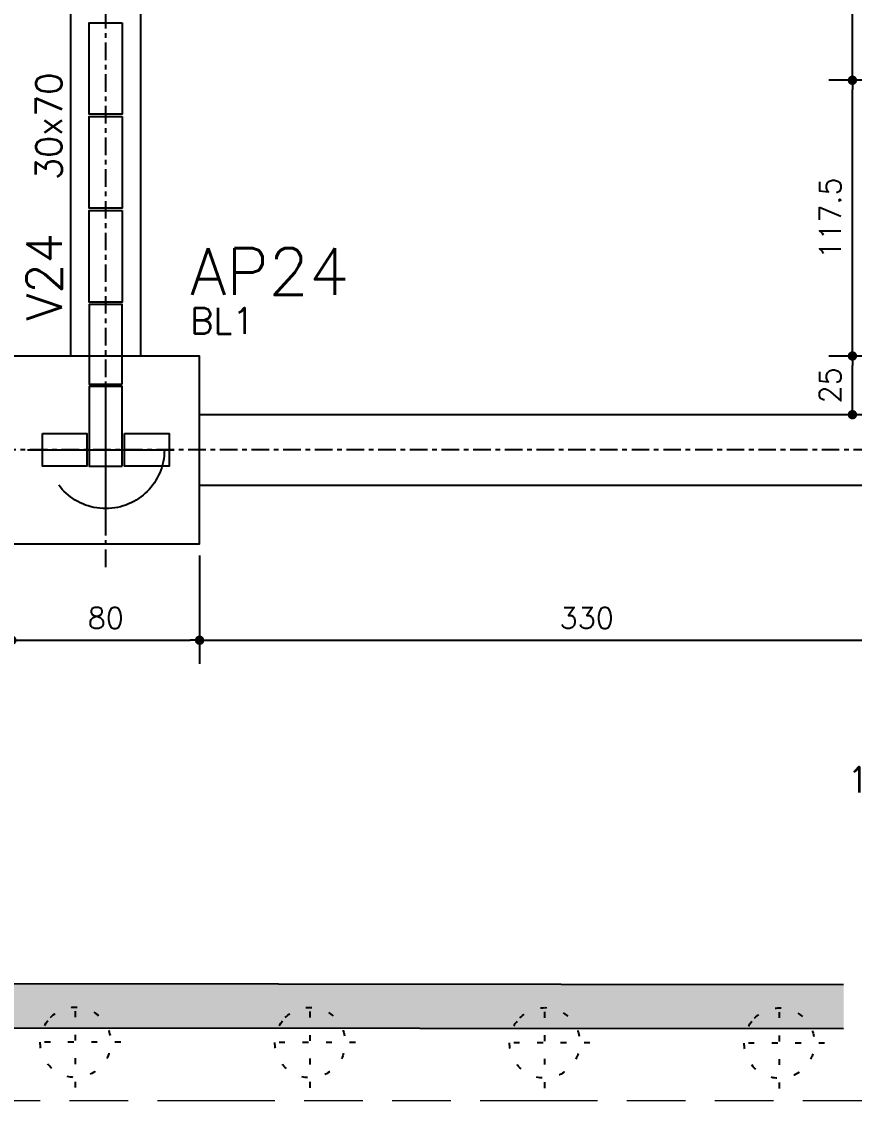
# Model space of a CAD drawing. Extents: x -39962 to 11287, y 23324 to 41277.
# Drawn here: x 2352.6 to 2707.6, y 23407.4 to 23867.1 of the extents above; entities that cross this region are included whole.
import ezdxf

# ---------------------------------------------------------------- set-up
doc = ezdxf.new("R2010")
doc.units = 0
doc.header["$LTSCALE"] = 25
doc.header["$MEASUREMENT"] = 0
for name, pattern in [('AXES', [0.540000006556511, 0.3000000119209289, -0.0799999982118607, 0.0799999982118607, -0.0799999982118607]), ('Double dash', [55, 20, -5, 10, -5, 10, -5]), ('ESTILO_TQS_0002', [0.4, 0.1, -0.3])]:
    doc.linetypes.add(name, pattern=pattern)
doc.layers.get('0').update_dxf_attribs({"linetype": 'CONTINUOUS'})
doc.layers.get('Defpoints').update_dxf_attribs({"linetype": 'CONTINUOUS'})
for name, color, linetype in [('228', 2, 'CONTINUOUS'), ('BLOCO', 3, 'CONTINUOUS'), ('COTA', 1, 'CONTINUOUS'), ('EIXOS', 1, 'AXES'), ('ESTACA', 1, 'ESTILO_TQS_0002'), ('H2', 252, 'CONTINUOUS'), ('P-D', 2, 'CONTINUOUS'), ('PENA_5', 5, 'CONTINUOUS'), ('PIL-N', 4, 'CONTINUOUS'), ('PROJ', 252, 'CONTINUOUS'), ('VIG-D', 2, 'CONTINUOUS'), ('VIG-N', 4, 'CONTINUOUS'), ('VIGA', 3, 'CONTINUOUS')]:
    doc.layers.add(name, color=color, linetype=linetype)
doc.layers.add('TLV-DVI-___-CNT', color=7, linetype='Double dash', lineweight=9)
doc.styles.add('COTA', font='romans.shx')
doc.styles.get("Standard").update_dxf_attribs({"font": 'ROMANS.SHX'})
doc.dimstyles.new('forma', dxfattribs={"dimscale": 5, "dimtxt": 1.8, "dimasz": 0.8, "dimexe": 2, "dimexo": 1, "dimgap": 1, "dimtad": 1, "dimdec": 1, "dimzin": 9, "dimdsep": 46, "dimtxsty": 'COTA', "dimblk1": 'DOT', "dimblk2": 'DOT', "dimsah": 1, "dimcen": 0, "dimdle": 1, "dimclrd": 256, "dimclre": 256, "dimclrt": 2, "dimadec": 0, "dimazin": 0, "dimtfac": 1, "dimtdec": 0, "dimtmove": 0, "dimatfit": 3, "dimfxl": 1, "dimtolj": 1, "dimtzin": 0, "dimarcsym": 0})

# ---------------------------------------------------------------- blocks, each defined once
blk = doc.blocks.new('_EST50')
at = {"layer": 'ESTACA', "linetype": 'ESTILO_TQS_0002'}
for p, q in [((0, -1.333), (0, 1.333)), ((-1.333, -1e-16), (1.333, -1e-16))]:
    blk.add_line(p, q, dxfattribs=at)
blk.add_circle((0, -1e-16), 1, dxfattribs=at)
blk = doc.blocks.new('_Dot')
at = {"color": 0, "linetype": 'ByBlock', "lineweight": -2}
blk.add_line((-0.5, 0), (-1, 0), dxfattribs=at)
at = {"color": 0, "linetype": 'ByBlock', "const_width": 0.5}
blk.add_lwpolyline([(-0.25, 0, 1), (0.25, 0, 1)], format="xyb", close=True, dxfattribs=at)
blk = doc.blocks.new('*D67')
at = {"layer": 'COTA', "lineweight": -2, "transparency": 16777216}
for p, q in [((2348.513987361199, 23639.59223708138), (2348.513987361199, 23593.48036140803)), ((2428.513987361199, 23639.59223708138), (2428.513987361199, 23593.48036140803)), ((2352.513987361199, 23603.48036140803), (2424.513987361199, 23603.48036140803))]:
    blk.add_line(p, q, dxfattribs=at)
at = {"layer": 'Defpoints', "color": 0, "transparency": 16777216}
for p in [(2348.513987361199, 23644.59223708138), (2428.513987361199, 23644.59223708138), (2428.513987361199, 23603.48036140803)]:
    blk.add_point(p, dxfattribs=at)
at = {"layer": 'COTA', "lineweight": -2, "transparency": 16777216, "xscale": 4, "yscale": 4, "zscale": 4, "rotation": 180}
blk.add_blockref('_Dot', (2348.513987361199, 23603.48036140803), dxfattribs=at)
at = {"layer": 'COTA', "lineweight": -2, "transparency": 16777216, "xscale": 4, "yscale": 4, "zscale": 4}
blk.add_blockref('_Dot', (2428.513987361199, 23603.48036140803), dxfattribs=at)
at = {"layer": 'COTA', "color": 2, "transparency": 16777216, "insert": (2388.513987361199, 23612.98036140803), "char_height": 9, "attachment_point": 5, "style": 'COTA'}
blk.add_mtext('\\A1;80 ', dxfattribs=at)
blk = doc.blocks.new('*D68')
at = {"layer": 'COTA', "lineweight": -2, "transparency": 16777216}
for p, q in [((2428.513987361199, 23639.59223708138), (2428.513987361199, 23593.48036140803)), ((2758.513987361199, 23639.59223708138), (2758.513987361199, 23593.48036140803)), ((2432.513987361199, 23603.48036140803), (2754.513987361199, 23603.48036140803))]:
    blk.add_line(p, q, dxfattribs=at)
at = {"layer": 'Defpoints', "color": 0, "transparency": 16777216}
for p in [(2428.513987361199, 23644.59223708138), (2758.513987361199, 23644.59223708138), (2758.513987361199, 23603.48036140803)]:
    blk.add_point(p, dxfattribs=at)
at = {"layer": 'COTA', "lineweight": -2, "transparency": 16777216, "xscale": 4, "yscale": 4, "zscale": 4, "rotation": 180}
blk.add_blockref('_Dot', (2428.513987361199, 23603.48036140803), dxfattribs=at)
at = {"layer": 'COTA', "lineweight": -2, "transparency": 16777216, "xscale": 4, "yscale": 4, "zscale": 4}
blk.add_blockref('_Dot', (2758.513987361199, 23603.48036140803), dxfattribs=at)
at = {"layer": 'COTA', "color": 2, "transparency": 16777216, "insert": (2593.513987361199, 23612.98036140803), "char_height": 9, "attachment_point": 5, "style": 'COTA'}
blk.add_mtext('\\A1;330 ', dxfattribs=at)
blk = doc.blocks.new('*D148')
at = {"layer": 'COTA', "lineweight": -2, "transparency": 16777216}
for p, q in [((2753.5139873612, 23724.59223708139), (2696.752481876935, 23724.59223708139)), ((2706.752481876935, 23703.59223708139), (2706.752481876935, 23720.59223708139)), ((2711.310252681783, 23699.59223708139), (2696.752481876935, 23699.59223708139))]:
    blk.add_line(p, q, dxfattribs=at)
at = {"layer": 'Defpoints', "color": 0, "transparency": 16777216}
for p in [(2706.752481876935, 23724.59223708139), (2758.5139873612, 23724.59223708139), (2716.310252681783, 23699.59223708139)]:
    blk.add_point(p, dxfattribs=at)
at = {"layer": 'COTA', "lineweight": -2, "transparency": 16777216, "xscale": 4, "yscale": 4, "zscale": 4}
for p, rotation in [((2706.752481876935, 23724.59223708139), 90), ((2706.752481876935, 23699.59223708139), 270)]:
    blk.add_blockref('_Dot', p, dxfattribs=dict(at, rotation=rotation))
at = {"layer": 'COTA', "color": 2, "transparency": 16777216, "insert": (2697.252481876941, 23712.09223708138), "char_height": 9, "attachment_point": 5, "rotation": 90, "style": 'COTA'}
blk.add_mtext('\\A1;25 ', dxfattribs=at)
blk = doc.blocks.new('*D149')
at = {"layer": 'COTA', "lineweight": -2, "transparency": 16777216}
for p, q in [((2756.013987360945, 23842.09223708141), (2696.752481876936, 23842.09223708141)), ((2706.752481876936, 23728.59223708139), (2706.752481876936, 23838.09223708141)), ((2753.5139873612, 23724.59223708139), (2696.752481876936, 23724.59223708139))]:
    blk.add_line(p, q, dxfattribs=at)
at = {"layer": 'Defpoints', "color": 0, "transparency": 16777216}
for p in [(2706.752481876936, 23842.09223708141), (2761.013987360945, 23842.09223708141), (2758.5139873612, 23724.59223708139)]:
    blk.add_point(p, dxfattribs=at)
at = {"layer": 'COTA', "lineweight": -2, "transparency": 16777216, "xscale": 4, "yscale": 4, "zscale": 4}
for p, rotation in [((2706.752481876936, 23842.09223708141), 90), ((2706.752481876936, 23724.59223708139), 270)]:
    blk.add_blockref('_Dot', p, dxfattribs=dict(at, rotation=rotation))
at = {"layer": 'COTA', "color": 2, "transparency": 16777216, "insert": (2697.252481876943, 23783.3422370814), "char_height": 9, "attachment_point": 5, "rotation": 90, "style": 'COTA'}
blk.add_mtext('\\A1;117.5 ', dxfattribs=at)
blk = doc.blocks.new('*D150')
at = {"layer": 'COTA', "lineweight": -2, "transparency": 16777216}
for p, q in [((2756.013987360945, 24052.09223708141), (2696.752481876938, 24052.09223708141)), ((2706.752481876938, 23846.09223708141), (2706.752481876938, 24048.09223708141)), ((2756.013987360945, 23842.09223708141), (2696.752481876938, 23842.09223708141))]:
    blk.add_line(p, q, dxfattribs=at)
at = {"layer": 'Defpoints', "color": 0, "transparency": 16777216}
for p in [(2706.752481876938, 24052.09223708141), (2761.013987360945, 24052.09223708141), (2761.013987360945, 23842.09223708141)]:
    blk.add_point(p, dxfattribs=at)
at = {"layer": 'COTA', "lineweight": -2, "transparency": 16777216, "xscale": 4, "yscale": 4, "zscale": 4}
for p, rotation in [((2706.752481876938, 24052.09223708141), 90), ((2706.752481876938, 23842.09223708141), 270)]:
    blk.add_blockref('_Dot', p, dxfattribs=dict(at, rotation=rotation))
at = {"layer": 'COTA', "color": 2, "transparency": 16777216, "insert": (2697.252481876945, 23947.09223708141), "char_height": 9, "attachment_point": 5, "rotation": 90, "style": 'COTA'}
blk.add_mtext('\\A1;210 ', dxfattribs=at)
blk = doc.blocks.new('Family - ___-2103959-PLANTA INFERIOR 2')
at = {"layer": 'TLV-DVI-___-CNT', "color": 1, "true_color": 0xff0000}
blk.add_line((-32076.86190852378, -10135.68212233987), (-18942.24823472019, -10135.68212233987), dxfattribs=at)
blk = doc.blocks.new('A$C8a1ee3b4')
at = {"layer": 'TLV-DVI-___-CNT', "color": 1, "true_color": 0xff0000, "xscale": 0.1, "yscale": 0.1, "zscale": 0.1}
blk.add_blockref('Family - ___-2103959-PLANTA INFERIOR 2', (4865.234936253892, 1037.139246327799), dxfattribs=at)
blk = doc.blocks.new('A$C96fa5e93')
at = {"layer": 'ESTACA', "linetype": 'ESTILO_TQS_0002'}
for p, q in [((19.28569357143897, -1.2521415556e-05), (19.28569357143897, 38.57141596442125)), ((-2.0285764549e-05, 19.28570172150285), (38.57140785292904, 19.28570172150285))]:
    blk.add_line(p, q, dxfattribs=at)
blk.add_ellipse((19.28569357143897, 19.28570172150285), major_axis=(10.60660171779848, 10.60660171779848), ratio=0.9999999999999488, start_param=5.497787143782112, end_param=11.7809724509617, dxfattribs=at)
blk = doc.blocks.new('A$C93549396')
at = {"layer": 'PROJ'}
for points in [[(770.0000919550075, 189.0371959377953), (770.0000919550075, 150.0371959377953), (756.0000919550075, 150.0371959377953), (756.0000919550075, 189.0371959377953), (770.0000919550075, 189.0371959377953)], [(770.0000919550075, 149.0371959377953), (770.0000919550075, 110.0371959377953), (756.0000919550075, 110.0371959377953), (756.0000919550075, 149.0371959377953), (770.0000919550075, 149.0371959377953)], [(770.0000919550075, 109.0371959377953), (770.0000919550075, 70.03719593779533), (756.0000919550075, 70.03719593779533), (756.0000919550075, 109.0371959377953), (770.0000919550075, 109.0371959377953)], [(770.0000919544837, 35.03719593779533), (770.0000919544837, 69.03719593779533), (756.0000919544837, 69.03719593779533), (756.0000919544837, 35.03719593779533), (770.0000919544837, 35.03719593779533)], [(770.0000919544837, 0.0371959377953317), (770.0000919544837, 34.03719593779533), (756.0000919544837, 34.03719593779533), (756.0000919544837, 0.0371959377953317), (770.0000919544837, 0.0371959377953317)], [(736.0000919551239, 14.03719593779533), (755.0000919551239, 14.03719593779533), (755.0000919551239, 0.0371959377953317), (736.0000919551239, 0.0371959377953317), (736.0000919551239, 14.03719593779533)], [(771.0000919544837, 14.03719593779533), (790.0000919544837, 14.03719593779533), (790.0000919544837, 0.0371959377953317), (771.0000919544837, 0.0371959377953317), (771.0000919544837, 14.03719593779533)]]:
    blk.add_lwpolyline(points, dxfattribs=at)

msp = doc.modelspace()

# ---------------------------------------------------------------- hatches: boundary and pattern name
at = {"layer": 'H2'}
msp.add_hatch(color=256, dxfattribs=at).paths.add_polyline_path([(1625.513987364248, 23458.06298859229), (2702.988573468051, 23456.82430609248), (2702.967075064504, 23437.84054017655), (1625.513987364248, 23439.06300181211)])

# ---------------------------------------------------------------- linework, layer by layer
at = {"layer": 'BLOCO', "linetype": 'Continuous'}
msp.add_lwpolyline([(2348.513987361199, 23644.59223708138), (2428.513987361199, 23644.59223708138), (2428.513987361199, 23724.59223708138), (2348.513987361199, 23724.59223708138), (2348.513987361199, 23644.59223708138)], dxfattribs=at)
at = {"layer": 'EIXOS', "color": 244, "true_color": 0x991b1e}
for p, q in [((2388.513987360712, 23634.63571287076), (2388.513987360712, 25355.30859545645)), ((3416.672763251858, 23684.59223708138), (632.0505387775434, 23684.59223708138))]:
    msp.add_line(p, q, dxfattribs=at)
at = {"layer": 'PENA_5'}
for p, q in [((1625.513987364248, 23458.06298859229), (2702.988573468051, 23456.82430609248)), ((2702.967075064504, 23437.84054017655), (1625.574994136577, 23439.06300181211))]:
    msp.add_line(p, q, dxfattribs=at)
at = {"layer": 'VIGA'}
for p, q in [((2373.513987361199, 23939.59223708138), (2373.513987361199, 23724.59223708138)), ((2403.513987361199, 23724.59223708138), (2403.513987361199, 23939.59223708138)), ((2758.513987361199, 23699.59223708138), (2428.513987361199, 23699.59223708138)), ((2428.513987361199, 23669.59223708138), (2758.513987361199, 23669.59223708138))]:
    msp.add_line(p, q, dxfattribs=at)

# ---------------------------------------------------------------- block references
at = {"layer": '228', "linetype": 'Continuous', "xscale": 25, "yscale": 25}
msp.add_blockref('_EST50', (2388.513987361199, 23684.59223708138), dxfattribs=at)
at = {"layer": '228', "linetype": 'Continuous', "rotation": 90}
for p in [(2394.900316364863, 23412.89253286001), (2494.900246788337, 23412.77456977756), (2594.900177212151, 23412.65660690672), (2694.91839191386, 23412.53862204413)]:
    msp.add_blockref('A$C96fa5e93', p, dxfattribs=at)
at = {"layer": 'PROJ'}
msp.add_blockref('A$C93549396', (1625.513895404583, 23677.55504114359), dxfattribs=at)
at = {"layer": 'VIGA'}
msp.add_blockref('A$C8a1ee3b4', (203.0611701791058, 23383.83379438486), dxfattribs=at)

# ---------------------------------------------------------------- texts
at = {"layer": 'P-D', "linetype": 'Continuous'}
for s, p in [('BL1', (2424.500865604709, 23734.102000096)), ('14x40', (2704.483708256576, 23538.5739810056))]:
    msp.add_text(s, height=11, dxfattribs=at).set_placement(p)
at = {"layer": 'PIL-N', "linetype": 'Continuous'}
msp.add_text('AP24', height=20, dxfattribs=at).set_placement((2424.500865604709, 23750.602000096))
at = {"layer": 'VIG-D', "linetype": 'Continuous'}
msp.add_text('30x70', height=11, rotation=90, dxfattribs=at).set_placement((2369.763987361376, 23799.59223708116))
at = {"layer": 'VIG-N', "linetype": 'Continuous'}
msp.add_text('V24', height=15, rotation=90, dxfattribs=at).set_placement((2369.763987361376, 23739.59223708116))

# ---------------------------------------------------------------- dimensions: what is measured, and where the dimension line sits
at = {"layer": 'COTA'}
for base, p1, p2, override, picture, middle in [((2706.752481876938, 24052.09223708141), (2761.013987360944, 23842.0922370814), (2761.013987360944, 24052.0922370814), {"dimpost": ' ', "dimtmove": 1}, '*D150', (2697.252481876945, 23947.09223708141)), ((2706.752481876936, 23842.09223708141), (2758.513987361199, 23724.59223708138), (2761.013987360944, 23842.0922370814), {"dimpost": ' ', "dimtmove": 1}, '*D149', (2697.252481876943, 23783.3422370814)), ((2706.752481876935, 23724.59223708139), (2716.310252681782, 23699.59223708138), (2758.513987361199, 23724.59223708138), {"dimpost": ' '}, '*D148', (2697.252481876941, 23712.09223708138))]:
    dim = msp.add_linear_dim(base=base, p1=p1, p2=p2, angle=90, dimstyle='forma', override=override, dxfattribs=at)
    dim.commit()
    dim.dimension.update_dxf_attribs({"geometry": picture, "text_midpoint": middle})
for base, p1, p2, picture, middle in [((2428.513987361199, 23603.48036140803), (2348.513987361199, 23644.59223708138), (2428.513987361199, 23644.59223708138), '*D67', (2388.513987361199, 23612.98036140803)), ((2758.513987361199, 23603.48036140803), (2428.513987361199, 23644.59223708138), (2758.513987361199, 23644.59223708138), '*D68', (2593.513987361199, 23612.98036140803))]:
    dim = msp.add_linear_dim(base=base, p1=p1, p2=p2, dimstyle='forma', override={"dimpost": ' ', "dimtmove": 1}, dxfattribs=at)
    dim.commit()
    dim.dimension.update_dxf_attribs({"geometry": picture, "text_midpoint": middle})

doc.saveas('drawing.dxf')
